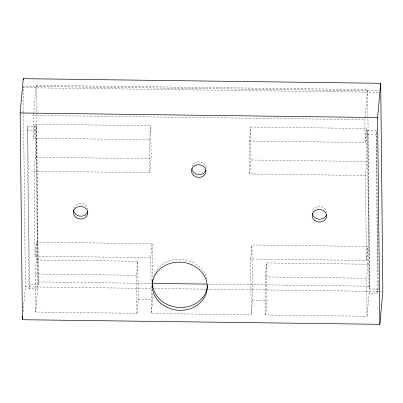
<?xml version="1.0" encoding="UTF-8"?>
<svg xmlns="http://www.w3.org/2000/svg" width="403" height="403" viewBox="0 0 403 403"><rect width="100%" height="100%" fill="white"/><g stroke="black" fill="none" stroke-linecap="round" stroke-linejoin="round"><path stroke-width="0.3" stroke-dasharray="2.02 1.51" d="M23.495 112.195L23.354 86.297L379.54 90.877M29.051 288.82L27.318 130.265L27.701 126.068L36.381 126.179L38.119 284.735L29.434 284.624L29.051 288.82L37.736 288.931L36.003 130.376L36.381 126.179M33.736 138.234L35.006 124.245L150.777 125.736L149.508 139.725L33.736 138.234L33.6 114.15M33.656 113.52L36.22 85.325L367.622 89.587L367.929 117.878M35.026 256.202L36.295 242.213L152.067 243.699L150.798 257.688L35.026 256.202L34.094 171.215L35.368 157.225L35.006 124.245M23.142 311.655L25.404 286.845L23.5 112.825M36.492 259.97L137.791 261.275L138.209 299.328L136.934 313.317L35.635 312.013L35.217 273.959L36.492 259.97L36.295 242.213M35.635 312.013L37.736 288.931M38.119 284.735L38.371 281.939L36.22 85.325M136.934 313.317L136.521 275.264L137.791 261.275M34.094 171.215L149.866 172.701L151.14 158.717L150.777 125.736M367.889 264.232L266.59 262.927L265.315 276.916L265.733 314.97L367.032 316.274L366.619 278.221L367.889 264.232L367.697 246.475L251.925 244.984L252.535 300.799L251.26 314.783L151.407 313.504L152.682 299.515L152.596 291.989M365.496 175.476L249.719 173.985L249.361 141.005L250.636 127.021L366.408 128.507L366.765 161.487L365.496 175.476L366.423 260.464L250.651 258.973L251.26 314.783M249.719 173.985L250.993 159.996L250.636 127.021M250.651 258.973L251.925 244.984M265.733 314.97L267.003 300.981L266.59 262.927M249.361 141.005L365.133 142.496L364.881 119.661L367.622 89.587M365.133 142.496L366.408 128.507M369.133 293.193L367.4 134.637L367.783 130.441L376.462 130.552L378.2 289.107L377.818 293.303L369.133 293.193L367.032 316.274M377.818 293.303L376.085 134.748L376.462 130.552M366.423 260.464L367.697 246.475M378.2 289.107L369.516 288.996L369.768 286.201L367.939 118.502M23.223 87.698L379.435 92.277M33.484 115.404L364.881 119.661M27.318 130.265L36.003 130.376M367.4 134.637L376.085 134.748M35.368 157.225L151.14 158.717M250.993 159.996L366.765 161.487M35.217 273.959L136.521 275.264M265.315 276.916L366.619 278.221M38.371 281.939L151.563 283.395M208.16 284.12L369.768 286.201M25.404 286.845L151.896 288.472M154.409 288.503L206.014 289.168M206.643 289.173L381.591 291.424M138.209 299.328L152.682 299.515M252.535 300.799L267.003 300.981M367.783 130.441L369.516 288.996M152.067 243.699L152.455 278.821M149.508 139.725L149.866 172.701M150.798 257.688L151.407 313.504M27.701 126.068L29.434 284.624M153.745 275.763A27.525 24.074 5.2 0 1 182.368 259.472A27.525 24.074 5.2 0 1 207.288 280.921M312.592 211.202A7.244 6.337 5.2 0 1 320.163 206.623A7.244 6.337 5.2 0 1 326.803 212.477M73.814 208.134A7.244 6.337 5.2 0 1 81.381 203.555A7.244 6.337 5.2 0 1 88.02 209.404M192.009 166.53A7.244 6.337 5.2 0 1 199.893 161.986A7.244 6.337 5.2 0 1 206.25 168.353"/><path stroke-width="0.6" d="M20.15 112.961L23.268 78.686L380.719 83.285L382.85 291.44L379.858 324.314L22.412 319.715L20.15 112.961L377.596 117.555L380.719 83.285M22.412 319.715L22.749 315.997M152.818 283.41L206.9 284.105M377.596 117.555L379.858 324.314M23.268 78.686L23.283 79.859M207.49 285.037A27.525 24.074 5.2 0 1 177.406 307.363A27.525 24.074 5.2 0 1 152.818 279.309M326.606 214.663A7.244 6.337 5.2 0 1 319.04 219.242A7.244 6.337 5.2 0 1 312.401 213.394M87.829 211.595A7.244 6.337 5.2 0 1 79.945 216.139A7.244 6.337 5.2 0 1 73.583 209.772M206.024 169.995A7.244 6.337 5.2 0 1 198.452 174.57A7.244 6.337 5.2 0 1 191.813 168.721M160.505 303.021A27.525 24.074 5.2 0 0 206.391 292.81A27.525 24.074 5.2 0 0 172.393 262.857A27.525 24.074 5.2 0 0 160.505 303.021M314.28 220.149A7.244 6.337 5.2 0 0 326.354 217.464A7.244 6.337 5.2 0 0 317.408 209.58A7.244 6.337 5.2 0 0 314.28 220.149M75.497 217.081A7.244 6.337 5.2 0 0 87.572 214.391A7.244 6.337 5.2 0 0 78.625 206.512A7.244 6.337 5.2 0 0 75.497 217.081M193.692 175.476A7.244 6.337 5.2 0 0 205.767 172.791A7.244 6.337 5.2 0 0 196.82 164.908A7.244 6.337 5.2 0 0 193.692 175.476"/></g></svg>
